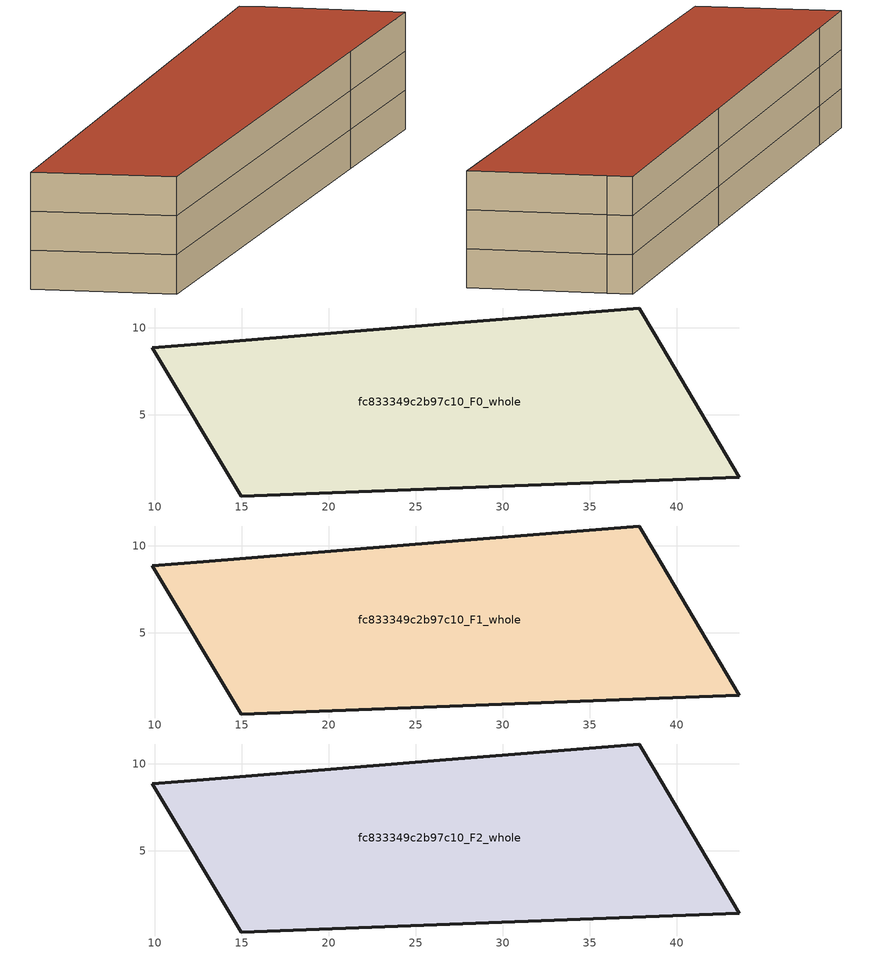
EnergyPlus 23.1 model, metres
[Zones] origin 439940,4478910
fc833349c2b97c10_F0_whole
 floor ground (EU_floor_Construction): 38.73,9.64 43.58,1.41 36.69,1.15 14.96,0.34 9.85,8.87 12.79,9.1 26.36,10.2 37.84,11.15 z0
 wall outside (EU_wall_Construction): 43.58,1.41 38.73,9.64 37.84,11.15 26.36,10.2 12.79,9.1 9.85,8.87 14.96,0.34 36.69,1.15 43.58,1.41 z0:3
fc833349c2b97c10_F1_whole
 floor to fc833349c2b97c10_F0_whole (EU_floor_Construction): 38.73,9.64 43.58,1.41 36.69,1.15 14.96,0.34 9.85,8.87 12.79,9.1 26.36,10.2 37.84,11.15 z3
 wall outside (EU_wall_Construction): 43.58,1.41 38.73,9.64 37.84,11.15 26.36,10.2 12.79,9.1 9.85,8.87 14.96,0.34 36.69,1.15 43.58,1.41 z3:6
fc833349c2b97c10_F2_whole
 floor to fc833349c2b97c10_F1_whole (EU_floor_Construction): 38.73,9.64 43.58,1.41 36.69,1.15 14.96,0.34 9.85,8.87 12.79,9.1 26.36,10.2 37.84,11.15 z6
 wall outside (EU_wall_Construction): 43.58,1.41 38.73,9.64 37.84,11.15 26.36,10.2 12.79,9.1 9.85,8.87 14.96,0.34 36.69,1.15 43.58,1.41 z6:9
 roof outside (EU_roof_Construction): 43.58,1.41 38.73,9.64 37.84,11.15 26.36,10.2 12.79,9.1 9.85,8.87 14.96,0.34 36.69,1.15 z9
[Building]
EU S2 Campaign: North Axis=0; Terrain=City; Solar Distribution=FullExterior
[Site:Location]
Madrid: Latitude=40.5; Longitude=-3.5; Time Zone=1; Elevation=609
[SizingPeriod:WeatherFileDays]
AnnualSizingPeriod: Begin Month=1; Begin Day of Month=1; End Month=12; End Day of Month=31; Day of Week for Start Day=Monday; Use Weather File Daylight Saving Period=No; Use Weather File Rain and Snow Indicators=No
[MATERIAL]
EU_InternalMass_Material: Roughness=MediumRough; Thickness=0.1; Conductivity=1; Density=1800; Specific Heat=900; Thermal Absorptance=0.9; Solar Absorptance=0.7; Visible Absorptance=0.7
[MATERIAL:NOMASS] Roughness=MediumRough; Thermal Absorptance=0.9; Solar Absorptance=0.7; Visible Absorptance=0.7
Name | Thermal Resistance
EU_wall_NoMass | 1.60022
EU_roof_NoMass | 1.57597
EU_floor_NoMass | 0.470652
[CONSTRUCTION]
EU_wall_Construction: EU_wall_NoMass
EU_roof_Construction: EU_roof_NoMass
EU_floor_Construction: EU_floor_NoMass
EU_InternalMass_Construction: EU_InternalMass_Material
[ZONE] Type=1; Multiplier=1; Ceiling Height=autocalculate; Volume=802.318; Floor Area=autocalculate; Part of Total Floor Area=Yes
fc833349c2b97c10_F0_whole; fc833349c2b97c10_F1_whole; fc833349c2b97c10_F2_whole
[INTERNALMASS] Construction=EU_InternalMass_Construction; Surface Area=267.439
Name | Zone or ZoneList
fc833349c2b97c10_F0_whole_EU_InternalMass | fc833349c2b97c10_F0_whole
fc833349c2b97c10_F1_whole_EU_InternalMass | fc833349c2b97c10_F1_whole
fc833349c2b97c10_F2_whole_EU_InternalMass | fc833349c2b97c10_F2_whole
[OTHEREQUIPMENT] Fuel Type=Electricity; Design Level Calculation Method=Watts/Area; Power per Zone Floor Area=1; Fraction Latent=0; Fraction Radiant=0; Fraction Lost=0; Carbon Dioxide Generation Rate=0; EndUse Subcategory=EU_Step8_InternalGains
Name | Zone or ZoneList or Space or SpaceList | Schedule
EU_Step8_InternalGain_fc833349c2b97c10_F0_whole_f000 | fc833349c2b97c10_F0_whole | EU_Step8_GainSchedule_fc833349c2b97c10_F0_whole_f000
EU_Step8_InternalGain_fc833349c2b97c10_F1_whole_f000 | fc833349c2b97c10_F1_whole | EU_Step8_GainSchedule_fc833349c2b97c10_F1_whole_f000
EU_Step8_InternalGain_fc833349c2b97c10_F2_whole_f000 | fc833349c2b97c10_F2_whole | EU_Step8_GainSchedule_fc833349c2b97c10_F2_whole_f000
[ZONEVENTILATION:DESIGNFLOWRATE] Schedule=EU_AlwaysOn; Design Flow Rate Calculation Method=AirChanges/Hour; Air Changes per Hour=0.480704; Ventilation Type=Natural; Fan Pressure Rise=0; Fan Total Efficiency=1; Constant Term Coefficient=1; Temperature Term Coefficient=0; Velocity Term Coefficient=0; Velocity Squared Term Coefficient=0; Minimum Indoor Temperature=-100; Maximum Indoor Temperature=100; Delta Temperature=-100; Minimum Outdoor Temperature=-100; Maximum Outdoor Temperature=100; Maximum Wind Speed=40
Name | Zone or ZoneList or Space or SpaceList
EU_ConstantAir_fc833349c2b97c10_F0_whole | fc833349c2b97c10_F0_whole
EU_ConstantAir_fc833349c2b97c10_F1_whole | fc833349c2b97c10_F1_whole
EU_ConstantAir_fc833349c2b97c10_F2_whole | fc833349c2b97c10_F2_whole
[HVACTEMPLATE:THERMOSTAT] Constant Heating Setpoint=20; Constant Cooling Setpoint=50
EU_HeatOnly_fc833349c2b97c10_F0_whole; EU_HeatOnly_fc833349c2b97c10_F1_whole; EU_HeatOnly_fc833349c2b97c10_F2_whole
[HVACTEMPLATE:ZONE:IDEALLOADSAIRSYSTEM] System Availability Schedule=EU_AlwaysOn; Maximum Heating Supply Air Temperature=50; Minimum Cooling Supply Air Temperature=13; Maximum Heating Supply Air Humidity Ratio=0.0156; Minimum Cooling Supply Air Humidity Ratio=0.0077; Heating Limit=NoLimit; Cooling Limit=NoLimit; Heating Availability Schedule=EU_AlwaysOn; Cooling Availability Schedule=EU_CoolingOff; Dehumidification Control Type=ConstantSensibleHeatRatio; Cooling Sensible Heat Ratio=0.7; Dehumidification Setpoint=60; Humidification Control Type=None; Humidification Setpoint=30; Outdoor Air Method=None; Outdoor Air Flow Rate per Person=0.00944; Outdoor Air Flow Rate per Zone Floor Area=0; Outdoor Air Flow Rate per Zone=0; Demand Controlled Ventilation Type=None; Outdoor Air Economizer Type=NoEconomizer; Heat Recovery Type=None; Sensible Heat Recovery Effectiveness=0.7; Latent Heat Recovery Effectiveness=0.65
Name | Template Thermostat
fc833349c2b97c10_F0_whole | EU_HeatOnly_fc833349c2b97c10_F0_whole
fc833349c2b97c10_F1_whole | EU_HeatOnly_fc833349c2b97c10_F1_whole
fc833349c2b97c10_F2_whole | EU_HeatOnly_fc833349c2b97c10_F2_whole
[SIZING:ZONE] Zone Cooling Design Supply Air Temperature Input Method=SupplyAirTemperature; Zone Cooling Design Supply Air Temperature=13; Zone Heating Design Supply Air Temperature Input Method=SupplyAirTemperature; Zone Heating Design Supply Air Temperature=50; Zone Cooling Design Supply Air Humidity Ratio=0.008; Zone Heating Design Supply Air Humidity Ratio=0.008; Cooling Design Air Flow Method=DesignDay; Cooling Design Air Flow Rate=0; Cooling Minimum Air Flow per Zone Floor Area=0.000762; Cooling Minimum Air Flow=0; Cooling Minimum Air Flow Fraction=0.2; Heating Design Air Flow Method=DesignDay; Heating Design Air Flow Rate=0; Heating Maximum Air Flow per Zone Floor Area=0.002032; Heating Maximum Air Flow=0.141576; Heating Maximum Air Flow Fraction=0.3; Account for Dedicated Outdoor Air System=No; Dedicated Outdoor Air System Control Strategy=NeutralSupplyAir; Dedicated Outdoor Air Low Setpoint Temperature for Design=autosize; Dedicated Outdoor Air High Setpoint Temperature for Design=autosize; Zone Load Sizing Method=Sensible Load Only No Latent Load; Zone Latent Cooling Design Supply Air Humidity Ratio Input Method=HumidityRatioDifference; Zone Cooling Design Supply Air Humidity Ratio Difference=0.005; Zone Latent Heating Design Supply Air Humidity Ratio Input Method=HumidityRatioDifference; Zone Humidification Design Supply Air Humidity Ratio Difference=0.005
fc833349c2b97c10_F0_whole; fc833349c2b97c10_F1_whole; fc833349c2b97c10_F2_whole
[SCHEDULE:CONSTANT]
Name | Hourly Value
EU_AlwaysOn | 1
EU_CoolingOff | 0
[SCHEDULE:FILE] Column Number=1; Rows to Skip at Top=0; Number of Hours of Data=8760; Column Separator=Comma; Interpolate to Timestep=No; Minutes per Item=60; Adjust Schedule for Daylight Savings=Yes
Name | File
EU_Step8_GainSchedule_fc833349c2b97c10_F0_whole_f000 | C:\Users\o_iseri\Desktop\OpenUBEM\openubem\outputs\eu_evidence\EU-11\ES-MAD-BERRUGUETE\idfs\fc833349c2b97c10\fc833349c2b97c10_F0_whole_f000_gain.csv
EU_Step8_GainSchedule_fc833349c2b97c10_F1_whole_f000 | C:\Users\o_iseri\Desktop\OpenUBEM\openubem\outputs\eu_evidence\EU-11\ES-MAD-BERRUGUETE\idfs\fc833349c2b97c10\fc833349c2b97c10_F1_whole_f000_gain.csv
EU_Step8_GainSchedule_fc833349c2b97c10_F2_whole_f000 | C:\Users\o_iseri\Desktop\OpenUBEM\openubem\outputs\eu_evidence\EU-11\ES-MAD-BERRUGUETE\idfs\fc833349c2b97c10\fc833349c2b97c10_F2_whole_f000_gain.csv
